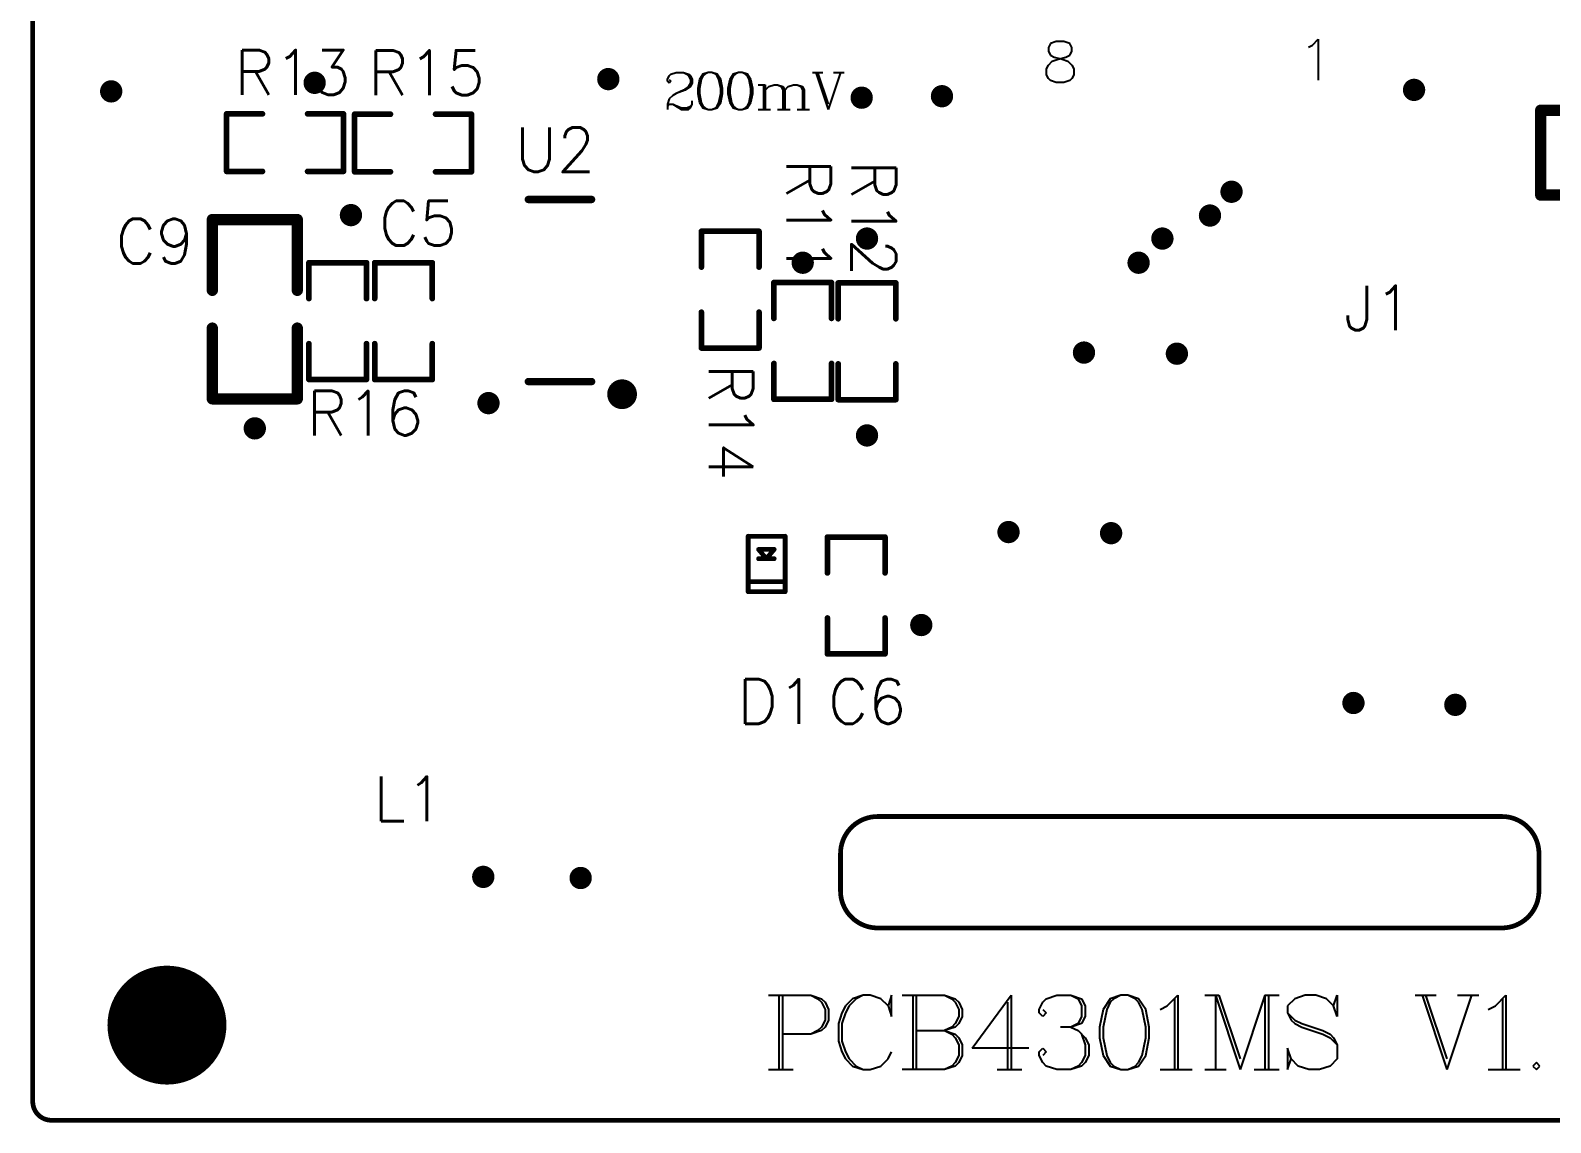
# Model space of a CAD drawing. Header units: millimetres. Extents: x 2086 to 2273, y 419 to 632.
# Drawn here: x 2210.28 to 2251.18, y 432.55 to 461.95 of the extents above; entities that cross this region are included whole.
import ezdxf

# ---------------------------------------------------------------- set-up
doc = ezdxf.new("R2010")
doc.units = ezdxf.units.MM
for name, color, linetype in [('BOTTOMOVERLAY', 54, 'Continuous'), ('KEEPOUTLAYER', 6, 'Continuous'), ('MULTILAYER', 9, 'Continuous'), ('ViaHoleLayer', 16, 'Continuous')]:
    doc.layers.add(name, color=color, linetype=linetype)
doc.styles.get("Standard").update_dxf_attribs({"font": 'txt', "bigfont": 'gbcbig.shx'})

# ---------------------------------------------------------------- blocks, each defined once
blk = doc.blocks.new('MP3302DJ_TSOT23_5_B_8')
at = {"layer": 'BOTTOMOVERLAY'}
for points, const_width in [([(-0.541, 1.671, 1), (-0.141, 1.671, 1)], 0.4), ([(-0.05, 0.85, 1), (0.05, 0.85, 1)], 0.1), ([(4.85, 0.85, 1), (4.95, 0.85, 1)], 0.1), ([(-0.05, -0.85, 1), (0.05, -0.85, 1)], 0.1), ([(4.85, -0.85, 1), (4.95, -0.85, 1)], 0.1)]:
    blk.add_lwpolyline(points, format="xyb", close=True, dxfattribs=dict(at, const_width=const_width))
at = {"layer": 'BOTTOMOVERLAY', "const_width": 0.2}
for points in [[(0, 0.85), (0, -0.85)], [(4.9, 0.85), (4.9, -0.85)]]:
    blk.add_lwpolyline(points, dxfattribs=at)
blk = doc.blocks.new('0603_B_17')
at = {"layer": 'BOTTOMOVERLAY', "const_width": 0.152}
for points in [[(0.19, 0.775), (-0.775, 0.775)], [(-0.775, -0.775), (-0.775, 0.775)], [(1.403, 0.775), (2.368, 0.775)], [(2.368, -0.775), (2.368, 0.775)], [(-0.775, -0.775), (0.19, -0.775)], [(2.368, -0.775), (1.403, -0.775)]]:
    blk.add_lwpolyline(points, dxfattribs=at)
at = {"layer": 'BOTTOMOVERLAY', "const_width": 0.0762}
for points in [[(-0.813, 0.775, 1), (-0.737, 0.775, 1)], [(-0.813, 0.775, 1), (-0.737, 0.775, 1)], [(0.152, 0.775, 1), (0.228, 0.775, 1)], [(1.365, 0.775, 1), (1.441, 0.775, 1)], [(2.33, 0.775, 1), (2.406, 0.775, 1)], [(2.33, 0.775, 1), (2.406, 0.775, 1)], [(-0.813, -0.775, 1), (-0.737, -0.775, 1)], [(-0.813, -0.775, 1), (-0.737, -0.775, 1)], [(0.152, -0.775, 1), (0.228, -0.775, 1)], [(1.365, -0.775, 1), (1.441, -0.775, 1)], [(2.33, -0.775, 1), (2.406, -0.775, 1)], [(2.33, -0.775, 1), (2.406, -0.775, 1)]]:
    blk.add_lwpolyline(points, format="xyb", close=True, dxfattribs=at)
blk = doc.blocks.new('MBR0520_SOD123_B_21')
at = {"layer": 'BOTTOMOVERLAY', "const_width": 0.127}
for points in [[(2.098, 0.498), (0.872, 0.498)], [(0.872, -0.498), (0.872, 0.498)], [(2.099, -0.498), (2.098, 0.498)], [(2.098, 0.498), (2.368, 0.498)], [(2.368, -0.498), (2.368, 0.498)], [(1.478, 0.008), (1.228, 0.218)], [(1.228, -0.202), (1.228, 0.218)], [(1.228, -0.202), (1.478, 0.008)], [(1.478, -0.202), (1.478, 0.218)], [(2.099, -0.498), (0.872, -0.498)], [(2.099, -0.498), (2.368, -0.498)]]:
    blk.add_lwpolyline(points, dxfattribs=at)
at = {"layer": 'BOTTOMOVERLAY', "const_width": 0.0635}
for points in [[(0.84, 0.498, 1), (0.904, 0.498, 1)], [(0.84, 0.498, 1), (0.904, 0.498, 1)], [(2.067, 0.498, 1), (2.13, 0.498, 1)], [(2.067, 0.498, 1), (2.13, 0.498, 1)], [(2.067, 0.498, 1), (2.13, 0.498, 1)], [(2.337, 0.498, 1), (2.4, 0.498, 1)], [(2.337, 0.498, 1), (2.4, 0.498, 1)], [(1.196, 0.218, 1), (1.26, 0.218, 1)], [(1.196, 0.218, 1), (1.26, 0.218, 1)], [(1.446, 0.218, 1), (1.51, 0.218, 1)], [(1.446, 0.008, 1), (1.51, 0.008, 1)], [(1.446, 0.008, 1), (1.51, 0.008, 1)], [(1.196, -0.202, 1), (1.26, -0.202, 1)], [(1.196, -0.202, 1), (1.26, -0.202, 1)], [(1.446, -0.202, 1), (1.51, -0.202, 1)], [(0.84, -0.498, 1), (0.904, -0.498, 1)], [(0.84, -0.498, 1), (0.904, -0.498, 1)], [(2.067, -0.498, 1), (2.13, -0.498, 1)], [(2.067, -0.498, 1), (2.13, -0.498, 1)], [(2.067, -0.498, 1), (2.13, -0.498, 1)], [(2.337, -0.498, 1), (2.4, -0.498, 1)], [(2.337, -0.498, 1), (2.4, -0.498, 1)]]:
    blk.add_lwpolyline(points, format="xyb", close=True, dxfattribs=at)
blk = doc.blocks.new('0805_B_22')
at = {"layer": 'BOTTOMOVERLAY', "const_width": 0.305}
for points in [[(0.635, 1.143), (-1.27, 1.143)], [(-1.27, -1.143), (-1.27, 1.143)], [(1.651, 1.143), (3.556, 1.143)], [(3.556, -1.143), (3.556, 1.143)], [(0.635, -1.143), (-1.27, -1.143)], [(3.556, -1.143), (1.651, -1.143)]]:
    blk.add_lwpolyline(points, dxfattribs=at)
at = {"layer": 'BOTTOMOVERLAY', "const_width": 0.152}
for points in [[(-1.346, 1.143, 1), (-1.194, 1.143, 1)], [(-1.346, 1.143, 1), (-1.194, 1.143, 1)], [(0.559, 1.143, 1), (0.711, 1.143, 1)], [(1.575, 1.143, 1), (1.727, 1.143, 1)], [(3.48, 1.143, 1), (3.632, 1.143, 1)], [(3.48, 1.143, 1), (3.632, 1.143, 1)], [(-1.346, -1.143, 1), (-1.194, -1.143, 1)], [(-1.346, -1.143, 1), (-1.194, -1.143, 1)], [(0.559, -1.143, 1), (0.711, -1.143, 1)], [(1.575, -1.143, 1), (1.727, -1.143, 1)], [(3.48, -1.143, 1), (3.632, -1.143, 1)], [(3.48, -1.143, 1), (3.632, -1.143, 1)]]:
    blk.add_lwpolyline(points, format="xyb", close=True, dxfattribs=at)
blk = doc.blocks.new('0603_B_23')
at = {"layer": 'BOTTOMOVERLAY', "const_width": 0.152}
for points in [[(0.19, 0.775), (-0.775, 0.775)], [(-0.775, -0.775), (-0.775, 0.775)], [(1.403, 0.775), (2.368, 0.775)], [(2.368, -0.775), (2.368, 0.775)], [(-0.775, -0.775), (0.19, -0.775)], [(2.368, -0.775), (1.403, -0.775)]]:
    blk.add_lwpolyline(points, dxfattribs=at)
at = {"layer": 'BOTTOMOVERLAY', "const_width": 0.0762}
for points in [[(-0.813, 0.775, 1), (-0.737, 0.775, 1)], [(-0.813, 0.775, 1), (-0.737, 0.775, 1)], [(0.152, 0.775, 1), (0.228, 0.775, 1)], [(1.365, 0.775, 1), (1.441, 0.775, 1)], [(2.33, 0.775, 1), (2.406, 0.775, 1)], [(2.33, 0.775, 1), (2.406, 0.775, 1)], [(-0.813, -0.775, 1), (-0.737, -0.775, 1)], [(-0.813, -0.775, 1), (-0.737, -0.775, 1)], [(0.152, -0.775, 1), (0.228, -0.775, 1)], [(1.365, -0.775, 1), (1.441, -0.775, 1)], [(2.33, -0.775, 1), (2.406, -0.775, 1)], [(2.33, -0.775, 1), (2.406, -0.775, 1)]]:
    blk.add_lwpolyline(points, format="xyb", close=True, dxfattribs=at)
blk = doc.blocks.new('0603_B_24')
at = {"layer": 'BOTTOMOVERLAY', "const_width": 0.152}
for points in [[(-0.775, 0.775), (0.19, 0.775)], [(-0.775, 0.775), (-0.775, -0.775)], [(2.368, 0.775), (1.403, 0.775)], [(2.368, 0.775), (2.368, -0.775)], [(0.19, -0.775), (-0.775, -0.775)], [(1.403, -0.775), (2.368, -0.775)]]:
    blk.add_lwpolyline(points, dxfattribs=at)
at = {"layer": 'BOTTOMOVERLAY', "const_width": 0.0762}
for points in [[(-0.813, 0.775, 1), (-0.737, 0.775, 1)], [(-0.813, 0.775, 1), (-0.737, 0.775, 1)], [(0.152, 0.775, 1), (0.228, 0.775, 1)], [(1.365, 0.775, 1), (1.441, 0.775, 1)], [(2.33, 0.775, 1), (2.406, 0.775, 1)], [(2.33, 0.775, 1), (2.406, 0.775, 1)], [(-0.813, -0.775, 1), (-0.737, -0.775, 1)], [(-0.813, -0.775, 1), (-0.737, -0.775, 1)], [(0.152, -0.775, 1), (0.228, -0.775, 1)], [(1.365, -0.775, 1), (1.441, -0.775, 1)], [(2.33, -0.775, 1), (2.406, -0.775, 1)], [(2.33, -0.775, 1), (2.406, -0.775, 1)]]:
    blk.add_lwpolyline(points, format="xyb", close=True, dxfattribs=at)
blk = doc.blocks.new('0603_B_28')
at = {"layer": 'BOTTOMOVERLAY', "const_width": 0.152}
for points in [[(-0.775, 0.775), (0.19, 0.775)], [(-0.775, -0.775), (-0.775, 0.775)], [(1.403, 0.775), (2.368, 0.775)], [(2.368, -0.775), (2.368, 0.775)], [(-0.775, -0.775), (0.19, -0.775)], [(1.403, -0.775), (2.368, -0.775)]]:
    blk.add_lwpolyline(points, dxfattribs=at)
at = {"layer": 'BOTTOMOVERLAY', "const_width": 0.0762}
for points in [[(-0.813, 0.775, 1), (-0.737, 0.775, 1)], [(-0.813, 0.775, 1), (-0.737, 0.775, 1)], [(0.152, 0.775, 1), (0.228, 0.775, 1)], [(1.365, 0.775, 1), (1.441, 0.775, 1)], [(2.33, 0.775, 1), (2.406, 0.775, 1)], [(2.33, 0.775, 1), (2.406, 0.775, 1)], [(-0.813, -0.775, 1), (-0.737, -0.775, 1)], [(-0.813, -0.775, 1), (-0.737, -0.775, 1)], [(0.152, -0.775, 1), (0.228, -0.775, 1)], [(1.365, -0.775, 1), (1.441, -0.775, 1)], [(2.33, -0.775, 1), (2.406, -0.775, 1)], [(2.33, -0.775, 1), (2.406, -0.775, 1)]]:
    blk.add_lwpolyline(points, format="xyb", close=True, dxfattribs=at)
blk = doc.blocks.new('0603_B_29')
at = {"layer": 'BOTTOMOVERLAY', "const_width": 0.152}
for points in [[(-0.775, 0.775), (0.19, 0.775)], [(-0.775, 0.775), (-0.775, -0.775)], [(2.368, 0.775), (1.403, 0.775)], [(2.368, 0.775), (2.368, -0.775)], [(0.19, -0.775), (-0.775, -0.775)], [(1.403, -0.775), (2.368, -0.775)]]:
    blk.add_lwpolyline(points, dxfattribs=at)
at = {"layer": 'BOTTOMOVERLAY', "const_width": 0.0762}
for points in [[(-0.813, 0.775, 1), (-0.737, 0.775, 1)], [(-0.813, 0.775, 1), (-0.737, 0.775, 1)], [(0.152, 0.775, 1), (0.228, 0.775, 1)], [(1.365, 0.775, 1), (1.441, 0.775, 1)], [(2.33, 0.775, 1), (2.406, 0.775, 1)], [(2.33, 0.775, 1), (2.406, 0.775, 1)], [(-0.813, -0.775, 1), (-0.737, -0.775, 1)], [(-0.813, -0.775, 1), (-0.737, -0.775, 1)], [(0.152, -0.775, 1), (0.228, -0.775, 1)], [(1.365, -0.775, 1), (1.441, -0.775, 1)], [(2.33, -0.775, 1), (2.406, -0.775, 1)], [(2.33, -0.775, 1), (2.406, -0.775, 1)]]:
    blk.add_lwpolyline(points, format="xyb", close=True, dxfattribs=at)
blk = doc.blocks.new('0805_B_34')
at = {"layer": 'BOTTOMOVERLAY', "const_width": 0.305}
for points in [[(-1.271, 1.153), (0.634, 1.153)], [(-1.271, -1.133), (-1.271, 1.153)], [(1.65, 1.153), (3.555, 1.153)], [(3.555, -1.133), (3.555, 1.153)], [(-1.271, -1.133), (0.634, -1.133)], [(1.65, -1.133), (3.555, -1.133)]]:
    blk.add_lwpolyline(points, dxfattribs=at)
at = {"layer": 'BOTTOMOVERLAY', "const_width": 0.152}
for points in [[(-1.347, 1.153, 1), (-1.195, 1.153, 1)], [(-1.347, 1.153, 1), (-1.195, 1.153, 1)], [(0.558, 1.153, 1), (0.71, 1.153, 1)], [(1.574, 1.153, 1), (1.726, 1.153, 1)], [(3.479, 1.153, 1), (3.631, 1.153, 1)], [(3.479, 1.153, 1), (3.631, 1.153, 1)], [(-1.347, -1.133, 1), (-1.195, -1.133, 1)], [(-1.347, -1.133, 1), (-1.195, -1.133, 1)], [(0.558, -1.133, 1), (0.71, -1.133, 1)], [(1.574, -1.133, 1), (1.726, -1.133, 1)], [(3.479, -1.133, 1), (3.631, -1.133, 1)], [(3.479, -1.133, 1), (3.631, -1.133, 1)]]:
    blk.add_lwpolyline(points, format="xyb", close=True, dxfattribs=at)
blk = doc.blocks.new('FPC0_5_SMT_8P_B_36')
at = {"layer": 'BOTTOMOVERLAY'}
for p, q in [((-1.535, 1.276), (-1.692, 1.433)), ((-1.692, 1.433), (-1.692, 0.333)), ((-1.431, 1.223), (-1.535, 1.276)), ((4.938, 1.212), (4.991, 1.316)), ((4.991, 1.316), (5.148, 1.369)), ((5.148, 1.369), (5.357, 1.369)), ((5.357, 1.369), (5.514, 1.316)), ((5.514, 1.316), (5.567, 1.212)), ((4.938, 1.107), (4.938, 1.212)), ((4.991, 1.002), (4.938, 1.107)), ((5.043, 0.845), (4.938, 0.74)), ((5.095, 0.95), (4.991, 1.002)), ((5.2, 0.897), (5.043, 0.845)), ((5.305, 0.897), (5.095, 0.95)), ((5.41, 0.95), (5.2, 0.897)), ((5.462, 0.845), (5.305, 0.897)), ((5.514, 1.002), (5.41, 0.95)), ((5.567, 0.74), (5.462, 0.845)), ((5.567, 1.107), (5.514, 1.002)), ((5.567, 1.212), (5.567, 1.107)), ((4.938, 0.74), (4.886, 0.636)), ((4.886, 0.636), (4.886, 0.478)), ((4.886, 0.478), (4.938, 0.374)), ((5.619, 0.636), (5.567, 0.74)), ((5.567, 0.374), (5.619, 0.478)), ((5.619, 0.478), (5.619, 0.636)), ((4.938, 0.374), (4.991, 0.321)), ((4.991, 0.321), (5.148, 0.269)), ((5.148, 0.269), (5.357, 0.269)), ((5.357, 0.269), (5.514, 0.321)), ((5.514, 0.321), (5.567, 0.374))]:
    blk.add_line(p, q, dxfattribs=at)
blk = doc.blocks.new('0603_B_37')
at = {"layer": 'BOTTOMOVERLAY', "const_width": 0.152}
for points in [[(0.19, 0.775), (-0.775, 0.775)], [(-0.775, -0.775), (-0.775, 0.775)], [(1.403, 0.775), (2.368, 0.775)], [(2.368, -0.775), (2.368, 0.775)], [(-0.775, -0.775), (0.19, -0.775)], [(2.368, -0.775), (1.403, -0.775)]]:
    blk.add_lwpolyline(points, dxfattribs=at)
at = {"layer": 'BOTTOMOVERLAY', "const_width": 0.0762}
for points in [[(-0.813, 0.775, 1), (-0.737, 0.775, 1)], [(-0.813, 0.775, 1), (-0.737, 0.775, 1)], [(0.152, 0.775, 1), (0.228, 0.775, 1)], [(1.365, 0.775, 1), (1.441, 0.775, 1)], [(2.33, 0.775, 1), (2.406, 0.775, 1)], [(2.33, 0.775, 1), (2.406, 0.775, 1)], [(-0.813, -0.775, 1), (-0.737, -0.775, 1)], [(-0.813, -0.775, 1), (-0.737, -0.775, 1)], [(0.152, -0.775, 1), (0.228, -0.775, 1)], [(1.365, -0.775, 1), (1.441, -0.775, 1)], [(2.33, -0.775, 1), (2.406, -0.775, 1)], [(2.33, -0.775, 1), (2.406, -0.775, 1)]]:
    blk.add_lwpolyline(points, format="xyb", close=True, dxfattribs=at)
blk = doc.blocks.new('0603_B_38')
at = {"layer": 'BOTTOMOVERLAY', "const_width": 0.152}
for points in [[(0.19, 0.775), (-0.775, 0.775)], [(-0.775, -0.775), (-0.775, 0.775)], [(1.403, 0.775), (2.368, 0.775)], [(2.368, -0.775), (2.368, 0.775)], [(-0.775, -0.775), (0.19, -0.775)], [(2.368, -0.775), (1.403, -0.775)]]:
    blk.add_lwpolyline(points, dxfattribs=at)
at = {"layer": 'BOTTOMOVERLAY', "const_width": 0.0762}
for points in [[(-0.813, 0.775, 1), (-0.737, 0.775, 1)], [(-0.813, 0.775, 1), (-0.737, 0.775, 1)], [(0.152, 0.775, 1), (0.228, 0.775, 1)], [(1.365, 0.775, 1), (1.441, 0.775, 1)], [(2.33, 0.775, 1), (2.406, 0.775, 1)], [(2.33, 0.775, 1), (2.406, 0.775, 1)], [(-0.813, -0.775, 1), (-0.737, -0.775, 1)], [(-0.813, -0.775, 1), (-0.737, -0.775, 1)], [(0.152, -0.775, 1), (0.228, -0.775, 1)], [(1.365, -0.775, 1), (1.441, -0.775, 1)], [(2.33, -0.775, 1), (2.406, -0.775, 1)], [(2.33, -0.775, 1), (2.406, -0.775, 1)]]:
    blk.add_lwpolyline(points, format="xyb", close=True, dxfattribs=at)
blk = doc.blocks.new('0603_B_39')
at = {"layer": 'BOTTOMOVERLAY', "const_width": 0.152}
for points in [[(0.19, 0.775), (-0.775, 0.775)], [(-0.775, 0.775), (-0.775, -0.775)], [(2.368, 0.775), (1.403, 0.775)], [(2.368, 0.775), (2.368, -0.775)], [(0.19, -0.775), (-0.775, -0.775)], [(2.368, -0.775), (1.403, -0.775)]]:
    blk.add_lwpolyline(points, dxfattribs=at)
at = {"layer": 'BOTTOMOVERLAY', "const_width": 0.0762}
for points in [[(-0.813, 0.775, 1), (-0.737, 0.775, 1)], [(-0.813, 0.775, 1), (-0.737, 0.775, 1)], [(0.152, 0.775, 1), (0.228, 0.775, 1)], [(1.365, 0.775, 1), (1.441, 0.775, 1)], [(2.33, 0.775, 1), (2.406, 0.775, 1)], [(2.33, 0.775, 1), (2.406, 0.775, 1)], [(-0.813, -0.775, 1), (-0.737, -0.775, 1)], [(-0.813, -0.775, 1), (-0.737, -0.775, 1)], [(0.152, -0.775, 1), (0.228, -0.775, 1)], [(1.365, -0.775, 1), (1.441, -0.775, 1)], [(2.33, -0.775, 1), (2.406, -0.775, 1)], [(2.33, -0.775, 1), (2.406, -0.775, 1)]]:
    blk.add_lwpolyline(points, format="xyb", close=True, dxfattribs=at)

msp = doc.modelspace()

# ---------------------------------------------------------------- linework, layer by layer
at = {"layer": 'BOTTOMOVERLAY'}
for p, q in [((2227.4196, 460.6251), (2227.4672, 460.7203)), ((2227.4196, 460.5775), (2227.4196, 460.6251)), ((2227.4672, 460.5299), (2227.4196, 460.5775)), ((2227.4672, 460.7203), (2227.5148, 460.768)), ((2227.4672, 460.6251), (2227.5148, 460.5775)), ((2227.5148, 460.5775), (2227.4672, 460.5299)), ((2227.5148, 460.768), (2227.6577, 460.8156)), ((2227.6577, 460.8156), (2227.8481, 460.8156)), ((2227.8481, 460.8156), (2227.9909, 460.768)), ((2227.8481, 460.8156), (2227.9433, 460.768)), ((2227.9433, 460.768), (2227.9909, 460.7203)), ((2227.9909, 460.768), (2228.0385, 460.7203)), ((2227.9909, 460.7203), (2228.0385, 460.6251)), ((2228.0385, 460.5299), (2227.9909, 460.4347)), ((2228.0385, 460.7203), (2228.0862, 460.6251)), ((2228.0385, 460.6251), (2228.0385, 460.5299)), ((2228.0862, 460.5299), (2228.0385, 460.4347)), ((2228.0862, 460.6251), (2228.0862, 460.5299)), ((2228.2813, 460.6251), (2228.2337, 460.3871)), ((2228.3766, 460.768), (2228.2813, 460.6251)), ((2228.329, 460.6251), (2228.2813, 460.3871)), ((2228.3766, 460.7203), (2228.329, 460.6251)), ((2228.5194, 460.8156), (2228.3766, 460.768)), ((2228.4242, 460.768), (2228.3766, 460.7203)), ((2228.5194, 460.8156), (2228.4242, 460.768)), ((2228.6146, 460.8156), (2228.5194, 460.8156)), ((2228.7574, 460.768), (2228.6146, 460.8156)), ((2228.7098, 460.768), (2228.6146, 460.8156)), ((2228.7574, 460.7203), (2228.7098, 460.768)), ((2228.8527, 460.6251), (2228.7574, 460.768)), ((2228.805, 460.6251), (2228.7574, 460.7203)), ((2228.8527, 460.3871), (2228.805, 460.6251)), ((2228.9003, 460.3871), (2228.8527, 460.6251)), ((2229.0955, 460.6251), (2229.0479, 460.3871)), ((2229.1907, 460.768), (2229.0955, 460.6251)), ((2229.1431, 460.6251), (2229.0955, 460.3871)), ((2229.1907, 460.7203), (2229.1431, 460.6251)), ((2229.3335, 460.8156), (2229.1907, 460.768)), ((2229.2383, 460.768), (2229.1907, 460.7203)), ((2229.3335, 460.8156), (2229.2383, 460.768)), ((2229.4287, 460.8156), (2229.3335, 460.8156)), ((2229.5715, 460.768), (2229.4287, 460.8156)), ((2229.5239, 460.768), (2229.4287, 460.8156)), ((2229.5715, 460.7203), (2229.5239, 460.768)), ((2229.6668, 460.6251), (2229.5715, 460.768)), ((2229.6192, 460.6251), (2229.5715, 460.7203)), ((2229.6668, 460.3871), (2229.6192, 460.6251)), ((2229.7144, 460.3871), (2229.6668, 460.6251)), ((2231.3188, 460.8156), (2231.6044, 460.8156)), ((2231.414, 460.8156), (2231.7473, 459.8158)), ((2231.4616, 460.8156), (2231.7473, 459.9586)), ((2232.0805, 460.8156), (2231.7473, 459.8158)), ((2231.8901, 460.8156), (2232.1758, 460.8156)), ((2227.4672, 460.1014), (2227.4196, 459.9586)), ((2227.5625, 460.1966), (2227.4672, 460.1014)), ((2227.6577, 460.2443), (2227.5625, 460.1966)), ((2227.8957, 460.3395), (2227.6577, 460.2443)), ((2227.8481, 460.3395), (2227.6577, 460.2443)), ((2227.9909, 460.4347), (2227.8481, 460.3395)), ((2228.0385, 460.4347), (2227.8957, 460.3395)), ((2228.2337, 460.3871), (2228.2337, 460.2443)), ((2228.2337, 460.2443), (2228.2813, 460.0062)), ((2228.2813, 460.3871), (2228.2813, 460.2443)), ((2228.2813, 460.2443), (2228.329, 460.0062)), ((2228.805, 460.0062), (2228.8527, 460.2443)), ((2228.8527, 460.2443), (2228.8527, 460.3871)), ((2228.8527, 460.0062), (2228.9003, 460.2443)), ((2228.9003, 460.2443), (2228.9003, 460.3871)), ((2229.0479, 460.3871), (2229.0479, 460.2443)), ((2229.0479, 460.2443), (2229.0955, 460.0062)), ((2229.0955, 460.3871), (2229.0955, 460.2443)), ((2229.0955, 460.2443), (2229.1431, 460.0062)), ((2229.6192, 460.0062), (2229.6668, 460.2443)), ((2229.6668, 460.2443), (2229.6668, 460.3871)), ((2229.6668, 460.0062), (2229.7144, 460.2443)), ((2229.7144, 460.2443), (2229.7144, 460.3871)), ((2229.862, 460.4823), (2230.0524, 460.4823)), ((2230.0048, 460.4823), (2230.0048, 459.8158)), ((2230.0524, 460.4823), (2230.0524, 459.8158)), ((2230.0524, 460.3395), (2230.1476, 460.4347)), ((2230.1476, 460.4347), (2230.2904, 460.4823)), ((2230.2904, 460.4823), (2230.3857, 460.4823)), ((2230.3857, 460.4823), (2230.5285, 460.4347)), ((2230.3857, 460.4823), (2230.4809, 460.4347)), ((2230.4809, 460.4347), (2230.5285, 460.3395)), ((2230.5285, 460.4347), (2230.5761, 460.3395)), ((2230.5285, 460.3395), (2230.5285, 459.8158)), ((2230.5761, 460.3395), (2230.6713, 460.4347)), ((2230.5761, 460.3395), (2230.5761, 459.8158)), ((2230.6713, 460.4347), (2230.8141, 460.4823)), ((2230.8141, 460.4823), (2230.9094, 460.4823)), ((2230.9094, 460.4823), (2231.0522, 460.4347)), ((2230.9094, 460.4823), (2231.0046, 460.4347)), ((2231.0046, 460.4347), (2231.0522, 460.3395)), ((2231.0522, 460.4347), (2231.0998, 460.3395)), ((2231.0522, 460.3395), (2231.0522, 459.8158)), ((2231.0998, 460.3395), (2231.0998, 459.8158)), ((2227.4196, 459.9586), (2227.4196, 459.8158)), ((2227.4196, 459.911), (2227.4672, 459.9586)), ((2227.4672, 459.9586), (2227.5625, 459.9586)), ((2227.5625, 459.9586), (2227.8005, 459.8634)), ((2227.5625, 459.9586), (2227.8005, 459.8158)), ((2227.8005, 459.8634), (2227.9433, 459.8634)), ((2227.8005, 459.8158), (2227.9909, 459.8158)), ((2227.9433, 459.8634), (2228.0385, 459.911)), ((2227.9909, 459.8158), (2228.0385, 459.8634)), ((2228.0385, 459.911), (2228.0862, 459.9586)), ((2228.0385, 459.8634), (2228.0862, 459.9586)), ((2228.0862, 459.9586), (2228.0862, 460.0538)), ((2228.2813, 460.0062), (2228.3766, 459.8634)), ((2228.329, 460.0062), (2228.3766, 459.911)), ((2228.3766, 459.911), (2228.4242, 459.8634)), ((2228.3766, 459.8634), (2228.5194, 459.8158)), ((2228.4242, 459.8634), (2228.5194, 459.8158)), ((2228.5194, 459.8158), (2228.6146, 459.8158)), ((2228.6146, 459.8158), (2228.7574, 459.8634)), ((2228.6146, 459.8158), (2228.7098, 459.8634)), ((2228.7098, 459.8634), (2228.7574, 459.911)), ((2228.7574, 459.8634), (2228.8527, 460.0062)), ((2228.7574, 459.911), (2228.805, 460.0062)), ((2229.0955, 460.0062), (2229.1907, 459.8634)), ((2229.1431, 460.0062), (2229.1907, 459.911)), ((2229.1907, 459.911), (2229.2383, 459.8634)), ((2229.1907, 459.8634), (2229.3335, 459.8158)), ((2229.2383, 459.8634), (2229.3335, 459.8158)), ((2229.3335, 459.8158), (2229.4287, 459.8158)), ((2229.4287, 459.8158), (2229.5715, 459.8634)), ((2229.4287, 459.8158), (2229.5239, 459.8634)), ((2229.5239, 459.8634), (2229.5715, 459.911)), ((2229.5715, 459.8634), (2229.6668, 460.0062)), ((2229.5715, 459.911), (2229.6192, 460.0062)), ((2229.862, 459.8158), (2230.1952, 459.8158)), ((2230.3857, 459.8158), (2230.7189, 459.8158)), ((2230.9094, 459.8158), (2231.2426, 459.8158)), ((2230.1357, 435.9795), (2231.2783, 435.9795)), ((2230.4213, 435.9795), (2230.4213, 433.9799)), ((2230.5166, 435.9795), (2230.5166, 433.9799)), ((2231.2783, 435.9795), (2231.564, 435.8842)), ((2231.2783, 435.9795), (2231.4687, 435.8842)), ((2232.6875, 435.9795), (2232.4019, 435.8842)), ((2232.6875, 435.9795), (2232.4971, 435.8842)), ((2232.878, 435.9795), (2232.6875, 435.9795)), ((2233.1636, 435.8842), (2232.878, 435.9795)), ((2233.4493, 435.9795), (2233.3541, 435.6938)), ((2233.4493, 435.4082), (2233.4493, 435.9795)), ((2233.7349, 435.9795), (2234.8775, 435.9795)), ((2234.0206, 435.9795), (2234.0206, 433.9799)), ((2234.1158, 435.9795), (2234.1158, 433.9799)), ((2234.8775, 435.9795), (2235.1632, 435.8842)), ((2234.8775, 435.9795), (2235.068, 435.8842)), ((2235.6202, 434.5512), (2236.6676, 435.9795)), ((2236.6676, 435.9795), (2236.6676, 433.9799)), ((2237.6103, 435.8842), (2237.8959, 435.9795)), ((2237.8959, 435.9795), (2238.2768, 435.9795)), ((2238.2768, 435.9795), (2238.5625, 435.8842)), ((2238.2768, 435.9795), (2238.4672, 435.8842)), ((2239.6194, 435.9795), (2239.3337, 435.8842)), ((2239.6194, 435.9795), (2239.4289, 435.8842)), ((2239.8098, 435.9795), (2239.6194, 435.9795)), ((2240.0955, 435.8842), (2239.8098, 435.9795)), ((2240.0003, 435.8842), (2239.8098, 435.9795)), ((2240.8667, 435.6938), (2241.1524, 435.9795)), ((2241.1524, 435.9795), (2241.1524, 433.9799)), ((2241.876, 435.9795), (2242.2569, 435.9795)), ((2242.1617, 435.9795), (2242.1617, 433.9799)), ((2242.1617, 435.9795), (2242.8282, 433.9799)), ((2242.2569, 435.9795), (2242.8282, 434.2655)), ((2243.4947, 435.9795), (2242.8282, 433.9799)), ((2243.4947, 435.9795), (2243.4947, 433.9799)), ((2243.4947, 435.9795), (2243.8756, 435.9795)), ((2243.59, 435.9795), (2243.59, 433.9799)), ((2244.5802, 435.9795), (2244.2946, 435.8842)), ((2244.8659, 435.9795), (2244.5802, 435.9795)), ((2245.1515, 435.8842), (2244.8659, 435.9795)), ((2245.342, 435.6938), (2245.4372, 435.9795)), ((2245.4372, 435.9795), (2245.4372, 435.4082)), ((2247.532, 435.9795), (2248.1033, 435.9795)), ((2247.7224, 435.9795), (2248.3889, 433.9799)), ((2247.8176, 435.9795), (2248.3889, 434.2655)), ((2249.0555, 435.9795), (2248.3889, 433.9799)), ((2248.6746, 435.9795), (2249.2459, 435.9795)), ((2249.6934, 435.6938), (2249.9791, 435.9795)), ((2249.9791, 435.9795), (2249.9791, 433.9799)), ((2231.4687, 435.8842), (2231.564, 435.789)), ((2231.564, 435.8842), (2231.6592, 435.789)), ((2231.564, 435.789), (2231.6592, 435.5986)), ((2231.6592, 435.789), (2231.7544, 435.5986)), ((2231.6592, 435.5986), (2231.6592, 435.3129)), ((2231.7544, 435.5986), (2231.7544, 435.3129)), ((2232.2114, 435.6938), (2232.1162, 435.5034)), ((2232.4019, 435.8842), (2232.2114, 435.6938)), ((2232.3067, 435.6938), (2232.2114, 435.5034)), ((2232.4971, 435.8842), (2232.3067, 435.6938)), ((2233.3541, 435.6938), (2233.1636, 435.8842)), ((2233.3541, 435.6938), (2233.4493, 435.4082)), ((2235.068, 435.8842), (2235.1632, 435.789)), ((2235.1632, 435.8842), (2235.2584, 435.789)), ((2235.1632, 435.789), (2235.2584, 435.5986)), ((2235.2584, 435.789), (2235.3536, 435.5986)), ((2235.2584, 435.5986), (2235.2584, 435.4082)), ((2235.3536, 435.5986), (2235.3536, 435.4082)), ((2236.5724, 435.789), (2236.5724, 433.9799)), ((2237.4199, 435.5986), (2237.5151, 435.789)), ((2237.4199, 435.5034), (2237.4199, 435.5986)), ((2237.5151, 435.789), (2237.6103, 435.8842)), ((2237.5151, 435.5986), (2237.6103, 435.5034)), ((2238.4672, 435.8842), (2238.5625, 435.6938)), ((2238.5625, 435.8842), (2238.6577, 435.6938)), ((2238.5625, 435.6938), (2238.5625, 435.4082)), ((2238.6577, 435.6938), (2238.6577, 435.4082)), ((2239.1433, 435.5986), (2239.0481, 435.1225)), ((2239.3337, 435.8842), (2239.1433, 435.5986)), ((2239.2385, 435.5986), (2239.1433, 435.1225)), ((2239.3337, 435.789), (2239.2385, 435.5986)), ((2239.4289, 435.8842), (2239.3337, 435.789)), ((2240.0955, 435.789), (2240.0003, 435.8842)), ((2240.2859, 435.5986), (2240.0955, 435.8842)), ((2240.1907, 435.5986), (2240.0955, 435.789)), ((2240.2859, 435.1225), (2240.1907, 435.5986)), ((2240.3811, 435.1225), (2240.2859, 435.5986)), ((2240.6763, 435.5986), (2240.8667, 435.6938)), ((2241.0572, 435.8842), (2241.0572, 433.9799)), ((2244.2946, 435.8842), (2244.1041, 435.6938)), ((2244.1041, 435.6938), (2244.1041, 435.5034)), ((2245.342, 435.6938), (2245.1515, 435.8842)), ((2245.4372, 435.4082), (2245.342, 435.6938)), ((2249.503, 435.5986), (2249.6934, 435.6938)), ((2249.8839, 435.8842), (2249.8839, 433.9799)), ((2231.6592, 435.3129), (2231.564, 435.1225)), ((2231.7544, 435.3129), (2231.6592, 435.1225)), ((2232.1162, 435.5034), (2232.021, 435.2177)), ((2232.021, 435.2177), (2232.021, 434.7416)), ((2232.2114, 435.5034), (2232.1162, 435.2177)), ((2232.1162, 435.2177), (2232.1162, 434.7416)), ((2235.1632, 435.2177), (2235.068, 435.1225)), ((2235.2584, 435.4082), (2235.1632, 435.2177)), ((2235.2584, 435.2177), (2235.1632, 435.1225)), ((2235.3536, 435.4082), (2235.2584, 435.2177)), ((2237.5151, 435.4082), (2237.4199, 435.5034)), ((2237.6103, 435.5034), (2237.5151, 435.4082)), ((2238.5625, 435.2177), (2238.2768, 435.1225)), ((2238.4672, 435.2177), (2238.2768, 435.1225)), ((2238.5625, 435.4082), (2238.4672, 435.2177)), ((2238.6577, 435.4082), (2238.5625, 435.2177)), ((2244.1041, 435.5034), (2244.1994, 435.3129)), ((2244.1041, 435.5034), (2244.2946, 435.3129)), ((2244.1994, 435.3129), (2244.2946, 435.2177)), ((2244.2946, 435.3129), (2244.485, 435.2177)), ((2244.2946, 435.2177), (2244.485, 435.1225)), ((2244.485, 435.2177), (2245.0563, 435.0273)), ((2231.2783, 434.9321), (2230.5166, 434.9321)), ((2231.564, 435.0273), (2231.2783, 434.9321)), ((2231.4687, 435.0273), (2231.2783, 434.9321)), ((2231.564, 435.1225), (2231.4687, 435.0273)), ((2231.6592, 435.1225), (2231.564, 435.0273)), ((2232.021, 434.7416), (2232.1162, 434.456)), ((2232.1162, 434.7416), (2232.2114, 434.456)), ((2234.1158, 435.0273), (2234.8775, 435.0273)), ((2235.1632, 435.1225), (2234.8775, 435.0273)), ((2235.068, 435.1225), (2234.8775, 435.0273)), ((2234.8775, 435.0273), (2235.1632, 434.9321)), ((2234.8775, 435.0273), (2235.068, 434.9321)), ((2235.068, 434.9321), (2235.1632, 434.8369)), ((2235.1632, 434.9321), (2235.2584, 434.8369)), ((2235.1632, 434.8369), (2235.2584, 434.6464)), ((2235.2584, 434.8369), (2235.3536, 434.6464)), ((2238.2768, 435.1225), (2237.9912, 435.1225)), ((2238.2768, 435.1225), (2238.4672, 435.0273)), ((2238.4672, 435.0273), (2238.6577, 434.8369)), ((2238.5625, 434.9321), (2238.6577, 434.6464)), ((2238.6577, 434.8369), (2238.7529, 434.6464)), ((2239.0481, 435.1225), (2239.0481, 434.8369)), ((2239.0481, 434.8369), (2239.1433, 434.3608)), ((2239.1433, 435.1225), (2239.1433, 434.8369)), ((2239.1433, 434.8369), (2239.2385, 434.3608)), ((2240.1907, 434.3608), (2240.2859, 434.8369)), ((2240.2859, 434.8369), (2240.2859, 435.1225)), ((2240.2859, 434.3608), (2240.3811, 434.8369)), ((2240.3811, 434.8369), (2240.3811, 435.1225)), ((2244.485, 435.1225), (2245.0563, 434.9321)), ((2245.0563, 435.0273), (2245.2468, 434.9321)), ((2245.0563, 434.9321), (2245.2468, 434.8369)), ((2245.2468, 434.9321), (2245.342, 434.8369)), ((2245.2468, 434.8369), (2245.4372, 434.6464)), ((2245.342, 434.8369), (2245.4372, 434.6464)), ((2232.1162, 434.456), (2232.2114, 434.2655)), ((2232.2114, 434.456), (2232.3067, 434.2655)), ((2233.3541, 434.2655), (2233.4493, 434.456)), ((2235.2584, 434.3608), (2235.1632, 434.1703)), ((2235.2584, 434.6464), (2235.2584, 434.3608)), ((2235.3536, 434.3608), (2235.2584, 434.1703)), ((2235.3536, 434.6464), (2235.3536, 434.3608)), ((2237.1437, 434.5512), (2235.6202, 434.5512)), ((2237.4199, 434.456), (2237.5151, 434.5512)), ((2237.4199, 434.3608), (2237.4199, 434.456)), ((2237.5151, 434.1703), (2237.4199, 434.3608)), ((2237.5151, 434.5512), (2237.6103, 434.456)), ((2237.6103, 434.456), (2237.5151, 434.3608)), ((2238.6577, 434.3608), (2238.5625, 434.1703)), ((2238.6577, 434.6464), (2238.6577, 434.3608)), ((2238.7529, 434.3608), (2238.6577, 434.1703)), ((2238.7529, 434.6464), (2238.7529, 434.3608)), ((2239.1433, 434.3608), (2239.3337, 434.0751)), ((2239.2385, 434.3608), (2239.3337, 434.1703)), ((2240.0955, 434.0751), (2240.2859, 434.3608)), ((2240.0955, 434.1703), (2240.1907, 434.3608)), ((2244.1994, 434.2655), (2244.1041, 434.5512)), ((2244.1041, 434.5512), (2244.1041, 433.9799)), ((2245.4372, 434.6464), (2245.4372, 434.2655)), ((2230.1357, 433.9799), (2230.8022, 433.9799)), ((2232.2114, 434.2655), (2232.4019, 434.0751)), ((2232.3067, 434.2655), (2232.4971, 434.0751)), ((2232.4019, 434.0751), (2232.6875, 433.9799)), ((2232.4971, 434.0751), (2232.6875, 433.9799)), ((2232.6875, 433.9799), (2232.878, 433.9799)), ((2232.878, 433.9799), (2233.1636, 434.0751)), ((2233.1636, 434.0751), (2233.3541, 434.2655)), ((2234.8775, 433.9799), (2233.7349, 433.9799)), ((2235.1632, 434.0751), (2234.8775, 433.9799)), ((2235.068, 434.0751), (2234.8775, 433.9799)), ((2235.1632, 434.1703), (2235.068, 434.0751)), ((2235.2584, 434.1703), (2235.1632, 434.0751)), ((2236.2868, 433.9799), (2236.9533, 433.9799)), ((2237.6103, 434.0751), (2237.5151, 434.1703)), ((2237.8959, 433.9799), (2237.6103, 434.0751)), ((2238.2768, 433.9799), (2237.8959, 433.9799)), ((2238.5625, 434.0751), (2238.2768, 433.9799)), ((2238.4672, 434.0751), (2238.2768, 433.9799)), ((2238.5625, 434.1703), (2238.4672, 434.0751)), ((2238.6577, 434.1703), (2238.5625, 434.0751)), ((2239.3337, 434.1703), (2239.4289, 434.0751)), ((2239.3337, 434.0751), (2239.6194, 433.9799)), ((2239.4289, 434.0751), (2239.6194, 433.9799)), ((2239.6194, 433.9799), (2239.8098, 433.9799)), ((2239.8098, 433.9799), (2240.0955, 434.0751)), ((2239.8098, 433.9799), (2240.0003, 434.0751)), ((2240.0003, 434.0751), (2240.0955, 434.1703)), ((2240.6763, 433.9799), (2241.5333, 433.9799)), ((2241.876, 433.9799), (2242.4474, 433.9799)), ((2243.2091, 433.9799), (2243.8756, 433.9799)), ((2244.1041, 433.9799), (2244.1994, 434.2655)), ((2244.3898, 434.0751), (2244.1994, 434.2655)), ((2244.6754, 433.9799), (2244.3898, 434.0751)), ((2244.9611, 433.9799), (2244.6754, 433.9799)), ((2245.2468, 434.0751), (2244.9611, 433.9799)), ((2245.4372, 434.2655), (2245.2468, 434.0751)), ((2249.503, 433.9799), (2250.3599, 433.9799)), ((2250.7979, 434.1703), (2250.7027, 434.0751)), ((2250.7027, 434.0751), (2250.7979, 433.9799)), ((2250.8932, 434.0751), (2250.7979, 434.1703)), ((2250.7979, 433.9799), (2250.8932, 434.0751))]:
    msp.add_line(p, q, dxfattribs=at)
at = {"layer": 'KEEPOUTLAYER'}
for points, const_width in [([(2210.3462, 433.1153), (2210.3462, 549.6153)], 0.127), ([(2249.8664, 440.7903), (2233.076, 440.7903)], 0.127), ([(2232.076, 438.7903), (2232.076, 439.7903)], 0.127), ([(2232.076, 438.7903), (2232.076, 439.7903)], 0.05), ([(2250.8664, 438.7903), (2250.8664, 439.7903)], 0.127), ([(2249.8664, 437.7903), (2233.076, 437.7903)], 0.127), ([(2272.0962, 432.6153), (2210.8462, 432.6153)], 0.127)]:
    msp.add_lwpolyline(points, dxfattribs=dict(at, const_width=const_width))
for points, const_width in [([(2233.076, 440.7903, 0.4142136), (2232.076, 439.7903)], 0.127), ([(2233.076, 440.7903, 0.4142136), (2232.076, 439.7903)], 0.05), ([(2250.8664, 439.7903, 0.4142136), (2249.8664, 440.7903)], 0.127), ([(2232.076, 438.7903, 0.4142136), (2233.076, 437.7903)], 0.127), ([(2249.8664, 437.7903, 0.4142136), (2250.8664, 438.7903)], 0.127), ([(2232.076, 438.7903, 0.4142136), (2233.076, 437.7903)], 0.05), ([(2210.3462, 433.1153, 0.4142136), (2210.8462, 432.6153)], 0.127)]:
    msp.add_lwpolyline(points, format="xyb", dxfattribs=dict(at, const_width=const_width))
for points, const_width in [([(2233.1077, 440.7903, -1), (2233.0442, 440.7903, -1)], 0.0635), ([(2233.1077, 440.7903, -1), (2233.0442, 440.7903, -1)], 0.0635), ([(2233.0885, 440.7903, -1), (2233.0635, 440.7903, -1)], 0.025), ([(2249.8982, 440.7903, -1), (2249.8347, 440.7903, -1)], 0.0635), ([(2249.8982, 440.7903, -1), (2249.8347, 440.7903, -1)], 0.0635), ([(2232.1077, 439.7903, -1), (2232.0442, 439.7903, -1)], 0.0635), ([(2232.1077, 439.7903, -1), (2232.0442, 439.7903, -1)], 0.0635), ([(2232.0885, 439.7903, -1), (2232.0635, 439.7903, -1)], 0.025), ([(2232.0885, 439.7903, -1), (2232.0635, 439.7903, -1)], 0.025), ([(2250.8982, 439.7903, -1), (2250.8347, 439.7903, -1)], 0.0635), ([(2250.8982, 439.7903, -1), (2250.8347, 439.7903, -1)], 0.0635), ([(2232.1077, 438.7903, -1), (2232.0442, 438.7903, -1)], 0.0635), ([(2232.1077, 438.7903, -1), (2232.0442, 438.7903, -1)], 0.0635), ([(2250.8982, 438.7903, -1), (2250.8347, 438.7903, -1)], 0.0635), ([(2250.8982, 438.7903, -1), (2250.8347, 438.7903, -1)], 0.0635), ([(2232.0885, 438.7903, -1), (2232.0635, 438.7903, -1)], 0.025), ([(2232.0885, 438.7903, -1), (2232.0635, 438.7903, -1)], 0.025), ([(2233.1077, 437.7903, -1), (2233.0442, 437.7903, -1)], 0.0635), ([(2233.1077, 437.7903, -1), (2233.0442, 437.7903, -1)], 0.0635), ([(2233.0885, 437.7903, -1), (2233.0635, 437.7903, -1)], 0.025), ([(2249.8982, 437.7903, -1), (2249.8347, 437.7903, -1)], 0.0635), ([(2249.8982, 437.7903, -1), (2249.8347, 437.7903, -1)], 0.0635), ([(2210.378, 433.1153, -1), (2210.3145, 433.1153, -1)], 0.0635), ([(2210.378, 433.1153, -1), (2210.3145, 433.1153, -1)], 0.0635), ([(2210.878, 432.6153, -1), (2210.8145, 432.6153, -1)], 0.0635), ([(2210.878, 432.6153, -1), (2210.8145, 432.6153, -1)], 0.0635)]:
    msp.add_lwpolyline(points, format="xyb", close=True, dxfattribs=dict(at, const_width=const_width))
at = {"layer": 'MULTILAYER'}
for points, const_width in [([(2225.9796, 460.6358, -1), (2225.6796, 460.6358, -1)], 0.3), ([(2212.6062, 460.3053, -1), (2212.3062, 460.3053, -1)], 0.3), ([(2218.0796, 460.5358, -1), (2217.7796, 460.5358, -1)], 0.3), ([(2247.6562, 460.3453, -1), (2247.3562, 460.3453, -1)], 0.3), ([(2232.7962, 460.1353, -1), (2232.4962, 460.1353, -1)], 0.3), ([(2234.9562, 460.1753, -1), (2234.6562, 460.1753, -1)], 0.3), ([(2242.746, 457.6038, -1), (2242.446, 457.6038, -1)], 0.3), ([(2219.0562, 456.9753, -1), (2218.7562, 456.9753, -1)], 0.3), ([(2242.166, 456.9638, -1), (2241.866, 456.9638, -1)], 0.3), ([(2232.9396, 456.3439, -1), (2232.6396, 456.3439, -1)], 0.3), ([(2240.886, 456.3439, -1), (2240.586, 456.3439, -1)], 0.3), ([(2231.2096, 455.6938, -1), (2230.9096, 455.6938, -1)], 0.3), ([(2240.246, 455.6938, -1), (2239.946, 455.6938, -1)], 0.3), ([(2238.7762, 453.2753, -1), (2238.4762, 453.2753, -1)], 0.3), ([(2241.2762, 453.2453, -1), (2240.9762, 453.2453, -1)], 0.3), ([(2222.7562, 451.9153, -1), (2222.4562, 451.9153, -1)], 0.3), ([(2216.4696, 451.2358, -1), (2216.1696, 451.2358, -1)], 0.3), ([(2232.9396, 451.0458, -1), (2232.6396, 451.0458, -1)], 0.3), ([(2236.7462, 448.4453, -1), (2236.4462, 448.4453, -1)], 0.3), ([(2239.5062, 448.4153, -1), (2239.2062, 448.4153, -1)], 0.3), ([(2234.3996, 445.943, -1), (2234.0996, 445.943, -1)], 0.3), ([(2246.0262, 443.8453, -1), (2245.7262, 443.8453, -1)], 0.3), ([(2248.7662, 443.7953, -1), (2248.4662, 443.7953, -1)], 0.3), ([(2222.6162, 439.1653, -1), (2222.3162, 439.1653, -1)], 0.3), ([(2225.2362, 439.1353, -1), (2224.9362, 439.1353, -1)], 0.3), ([(2214.7562, 435.1753, -1), (2213.1562, 435.1753, -1)], 1.6)]:
    msp.add_lwpolyline(points, format="xyb", close=True, dxfattribs=dict(at, const_width=const_width))
at = {"layer": 'ViaHoleLayer'}
for points, const_width in [([(2218.0046, 460.5358, -1), (2217.8546, 460.5358, -1)], 0.15), ([(2225.9046, 460.6358, -1), (2225.7546, 460.6358, -1)], 0.15), ([(2212.5312, 460.3053, -1), (2212.3812, 460.3053, -1)], 0.15), ([(2232.7212, 460.1353, -1), (2232.5712, 460.1353, -1)], 0.15), ([(2234.8812, 460.1753, -1), (2234.7312, 460.1753, -1)], 0.15), ([(2247.5812, 460.3453, -1), (2247.4312, 460.3453, -1)], 0.15), ([(2242.671, 457.6038, -1), (2242.521, 457.6038, -1)], 0.15), ([(2218.9812, 456.9753, -1), (2218.8312, 456.9753, -1)], 0.15), ([(2242.091, 456.9638, -1), (2241.941, 456.9638, -1)], 0.15), ([(2232.8646, 456.3439, -1), (2232.7146, 456.3439, -1)], 0.15), ([(2240.811, 456.3439, -1), (2240.661, 456.3439, -1)], 0.15), ([(2231.1346, 455.6938, -1), (2230.9846, 455.6938, -1)], 0.15), ([(2240.171, 455.6938, -1), (2240.021, 455.6938, -1)], 0.15), ([(2238.7012, 453.2753, -1), (2238.5512, 453.2753, -1)], 0.15), ([(2241.2012, 453.2453, -1), (2241.0512, 453.2453, -1)], 0.15), ([(2222.6812, 451.9153, -1), (2222.5312, 451.9153, -1)], 0.15), ([(2216.3946, 451.2358, -1), (2216.2446, 451.2358, -1)], 0.15), ([(2232.8646, 451.0458, -1), (2232.7146, 451.0458, -1)], 0.15), ([(2236.6712, 448.4453, -1), (2236.5212, 448.4453, -1)], 0.15), ([(2239.4312, 448.4153, -1), (2239.2812, 448.4153, -1)], 0.15), ([(2234.3246, 445.943, -1), (2234.1746, 445.943, -1)], 0.15), ([(2245.9512, 443.8453, -1), (2245.8012, 443.8453, -1)], 0.15), ([(2248.6912, 443.7953, -1), (2248.5412, 443.7953, -1)], 0.15), ([(2222.5412, 439.1653, -1), (2222.3912, 439.1653, -1)], 0.15), ([(2225.1612, 439.1353, -1), (2225.0112, 439.1353, -1)], 0.15), ([(2214.7562, 435.1753, -1), (2213.1562, 435.1753, -1)], 1.6)]:
    msp.add_lwpolyline(points, format="xyb", close=True, dxfattribs=dict(at, const_width=const_width))

# ---------------------------------------------------------------- block references
at = {"xscale": -1}
for name, p in [('FPC0_5_SMT_8P_B_36', (2243.236, 460.275)), ('0603_B_28', (2217.9296, 458.9258)), ('0805_B_34', (2254.4696, 458.6458))]:
    msp.add_blockref(name, p, dxfattribs=at)
for name, p, rotation in [('0603_B_39', (2219.7796, 458.9158), 180), ('MP3302DJ_TSOT23_5_B_8', (2224.5296, 452.4958), 270), ('0805_B_22', (2216.3196, 455.5858), 90), ('0603_B_17', (2229.1096, 455.7658), 90), ('0603_B_29', (2218.5496, 453.3258), 270), ('0603_B_24', (2220.3196, 453.3258), 270), ('0603_B_38', (2231.0596, 454.3858), 90), ('0603_B_37', (2232.7896, 454.3758), 90), ('MBR0520_SOD123_B_21', (2230.0896, 449.2058), 90), ('0603_B_23', (2232.4996, 447.5358), 90)]:
    msp.add_blockref(name, p, dxfattribs=dict(at, rotation=rotation))

# ---------------------------------------------------------------- texts
at = {"layer": 'BOTTOMOVERLAY'}
for s, p in [('R13', (2215.7696, 460.2158)), ('R15', (2219.3696, 460.2058)), ('U2', (2223.3196, 458.1358)), ('C5', (2219.6596, 456.1558)), ('C9', (2212.5796, 455.6758)), ('J1', (2245.6196, 453.8758)), ('R16', (2217.7196, 451.0458)), ('D1', (2229.3096, 443.2858)), ('C6', (2231.7396, 443.2858)), ('L1', (2219.5096, 440.6658))]:
    msp.add_text(s, height=1.2, dxfattribs=at).set_placement(p)
for s, p in [('R11', (2230.6196, 458.4858)), ('R12', (2232.3696, 458.4558)), ('R14', (2228.5296, 452.9758))]:
    msp.add_text(s, height=1.2, rotation=270, dxfattribs=at).set_placement(p)

doc.saveas('drawing.dxf')
